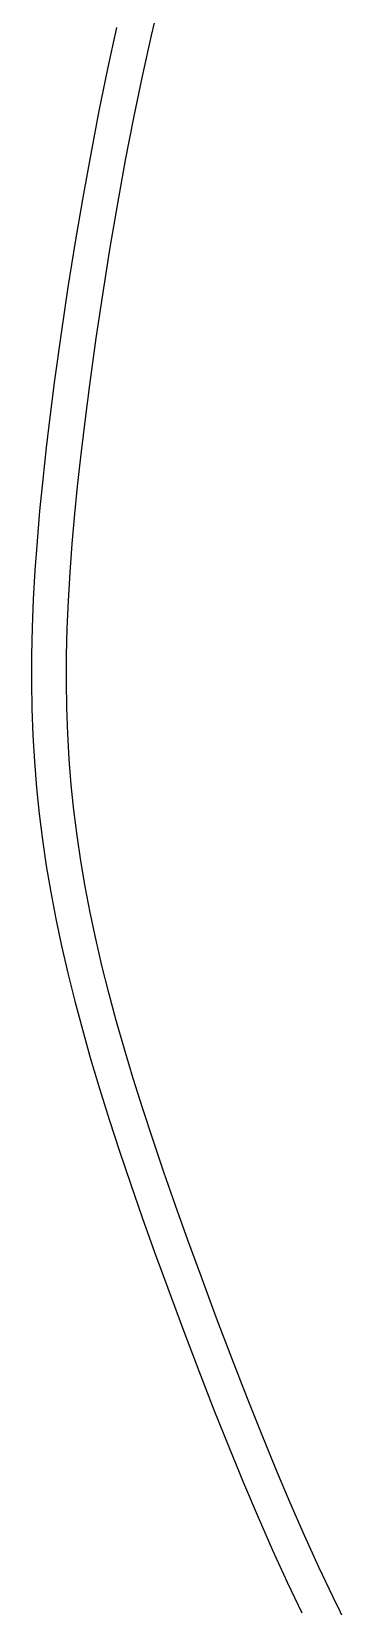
# Model space of a CAD drawing. Header units: metres. Extents: x 0 to 745, y 0 to 539.
# Drawn here: x 196.66 to 203.79, y 432.37 to 467.95 of the extents above; entities that cross this region are included whole.
import ezdxf

# ---------------------------------------------------------------- set-up
doc = ezdxf.new("R2010")
doc.units = ezdxf.units.M

msp = doc.modelspace()

# ---------------------------------------------------------------- linework, layer by layer
at = {"layer": '2', "color": 7}
for p, q in [((199.366477, 467.857497), (199.576425, 468.758048)), ((198.580108, 468.033535), (198.376728, 467.103453)), ((199.164288, 466.937372), (199.366477, 467.857497)), ((198.376728, 467.103453), (198.181365, 466.15431)), ((198.969942, 465.99786), (199.164288, 466.937372)), ((198.181365, 466.15431), (197.994059, 465.186276)), ((198.783525, 465.039148), (198.969942, 465.99786)), ((197.994059, 465.186276), (197.814847, 464.199524)), ((198.605122, 464.061419), (198.783525, 465.039148)), ((197.814847, 464.199524), (197.643766, 463.194223)), ((198.43482, 463.064861), (198.605122, 464.061419)), ((197.643766, 463.194223), (197.480854, 462.170547)), ((198.272705, 462.04966), (198.43482, 463.064861)), ((197.480854, 462.170547), (197.326149, 461.128665)), ((198.118861, 461.016), (198.272705, 462.04966)), ((197.326149, 461.128665), (197.179688, 460.06875)), ((197.973376, 459.964068), (198.118861, 461.016)), ((197.179688, 460.06875), (197.07995, 459.29606)), ((197.87429, 459.197921), (197.973376, 459.964068)), ((197.07995, 459.29606), (196.99016, 458.548429)), ((197.784897, 458.458074), (197.87429, 459.197921)), ((196.99016, 458.548429), (196.910547, 457.824029)), ((197.705437, 457.742615), (197.784897, 458.458074)), ((196.910547, 457.824029), (196.841338, 457.121037)), ((197.636149, 457.049626), (197.705437, 457.742615)), ((196.841338, 457.121037), (196.782759, 456.437624)), ((197.577273, 456.377194), (197.636149, 457.049626)), ((196.782759, 456.437624), (196.735038, 455.771966)), ((197.529049, 455.723404), (197.577273, 456.377194)), ((196.735038, 455.771966), (196.698403, 455.122236)), ((197.491715, 455.08634), (197.529049, 455.723404)), ((196.698403, 455.122236), (196.673082, 454.486608)), ((197.465512, 454.464088), (197.491715, 455.08634)), ((196.673082, 454.486608), (196.6593, 453.863256)), ((197.450679, 453.854732), (197.465512, 454.464088)), ((196.6593, 453.863256), (196.657286, 453.250355)), ((197.447455, 453.256358), (197.450679, 453.854732)), ((196.657286, 453.250355), (196.667267, 452.646076)), ((197.456081, 452.667051), (197.447455, 453.256358)), ((196.667267, 452.646076), (196.68947, 452.048596)), ((197.476796, 452.084896), (197.456081, 452.667051)), ((196.68947, 452.048596), (196.724123, 451.456088)), ((197.509839, 451.507978), (197.476796, 452.084896)), ((196.724123, 451.456088), (196.771453, 450.866725)), ((197.55545, 450.934382), (197.509839, 451.507978)), ((196.771453, 450.866725), (196.831687, 450.278681)), ((197.613868, 450.362193), (197.55545, 450.934382)), ((197.685334, 449.789496), (197.613868, 450.362193)), ((196.831687, 450.278681), (196.905053, 449.690131)), ((196.905053, 449.690131), (196.991777, 449.099249)), ((197.770086, 449.214376), (197.685334, 449.789496)), ((196.991777, 449.099249), (197.092089, 448.504208)), ((197.868364, 448.634919), (197.770086, 449.214376)), ((197.980408, 448.049209), (197.868364, 448.634919)), ((197.092089, 448.504208), (197.206214, 447.903182)), ((197.206214, 447.903182), (197.33438, 447.294346)), ((198.106458, 447.455331), (197.980408, 448.049209)), ((197.33438, 447.294346), (197.476814, 446.675872)), ((198.246752, 446.851371), (198.106458, 447.455331)), ((198.401531, 446.235413), (198.246752, 446.851371)), ((197.476814, 446.675872), (197.633744, 446.045936)), ((198.571034, 445.605543), (198.401531, 446.235413)), ((197.633744, 446.045936), (197.805398, 445.402711)), ((197.805398, 445.402711), (197.992001, 444.74437)), ((198.755501, 444.959845), (198.571034, 445.605543)), ((197.992001, 444.74437), (198.193783, 444.069089)), ((198.955171, 444.296406), (198.755501, 444.959845)), ((198.193783, 444.069089), (198.410969, 443.37504)), ((199.170283, 443.613309), (198.955171, 444.296406)), ((199.401078, 442.908639), (199.170283, 443.613309)), ((198.410969, 443.37504), (198.643788, 442.660398)), ((199.647795, 442.180483), (199.401078, 442.908639)), ((198.643788, 442.660398), (198.892467, 441.923337)), ((199.910673, 441.426925), (199.647795, 442.180483)), ((198.892467, 441.923337), (199.157233, 441.16203)), ((199.157233, 441.16203), (199.438314, 440.374652)), ((200.189952, 440.646049), (199.910673, 441.426925)), ((200.485872, 439.835942), (200.189952, 440.646049)), ((199.438314, 440.374652), (199.735936, 439.559376)), ((200.838175, 438.888653), (200.485872, 439.835942)), ((199.735936, 439.559376), (200.090183, 438.60737)), ((201.182181, 437.981319), (200.838175, 438.888653)), ((200.090183, 438.60737), (200.436937, 437.694203)), ((201.519201, 437.111933), (201.182181, 437.981319)), ((200.436937, 437.694203), (200.777462, 436.817946)), ((201.85055, 436.27849), (201.519201, 437.111933)), ((200.777462, 436.817946), (201.113021, 435.976671)), ((202.177541, 435.478981), (201.85055, 436.27849)), ((201.113021, 435.976671), (201.444877, 435.168449)), ((202.501487, 434.7114), (202.177541, 435.478981)), ((201.444877, 435.168449), (201.774293, 434.391351)), ((202.8237, 433.97374), (202.501487, 434.7114)), ((201.774293, 434.391351), (202.102532, 433.643448)), ((202.102532, 433.643448), (202.430856, 432.922812)), ((203.145495, 433.263994), (202.8237, 433.97374)), ((202.430856, 432.922812), (202.76053, 432.227513)), ((203.468183, 432.580155), (203.145495, 433.263994)), ((203.79308, 431.920217), (203.468183, 432.580155))]:
    msp.add_line(p, q, dxfattribs=at)

doc.saveas('drawing.dxf')
